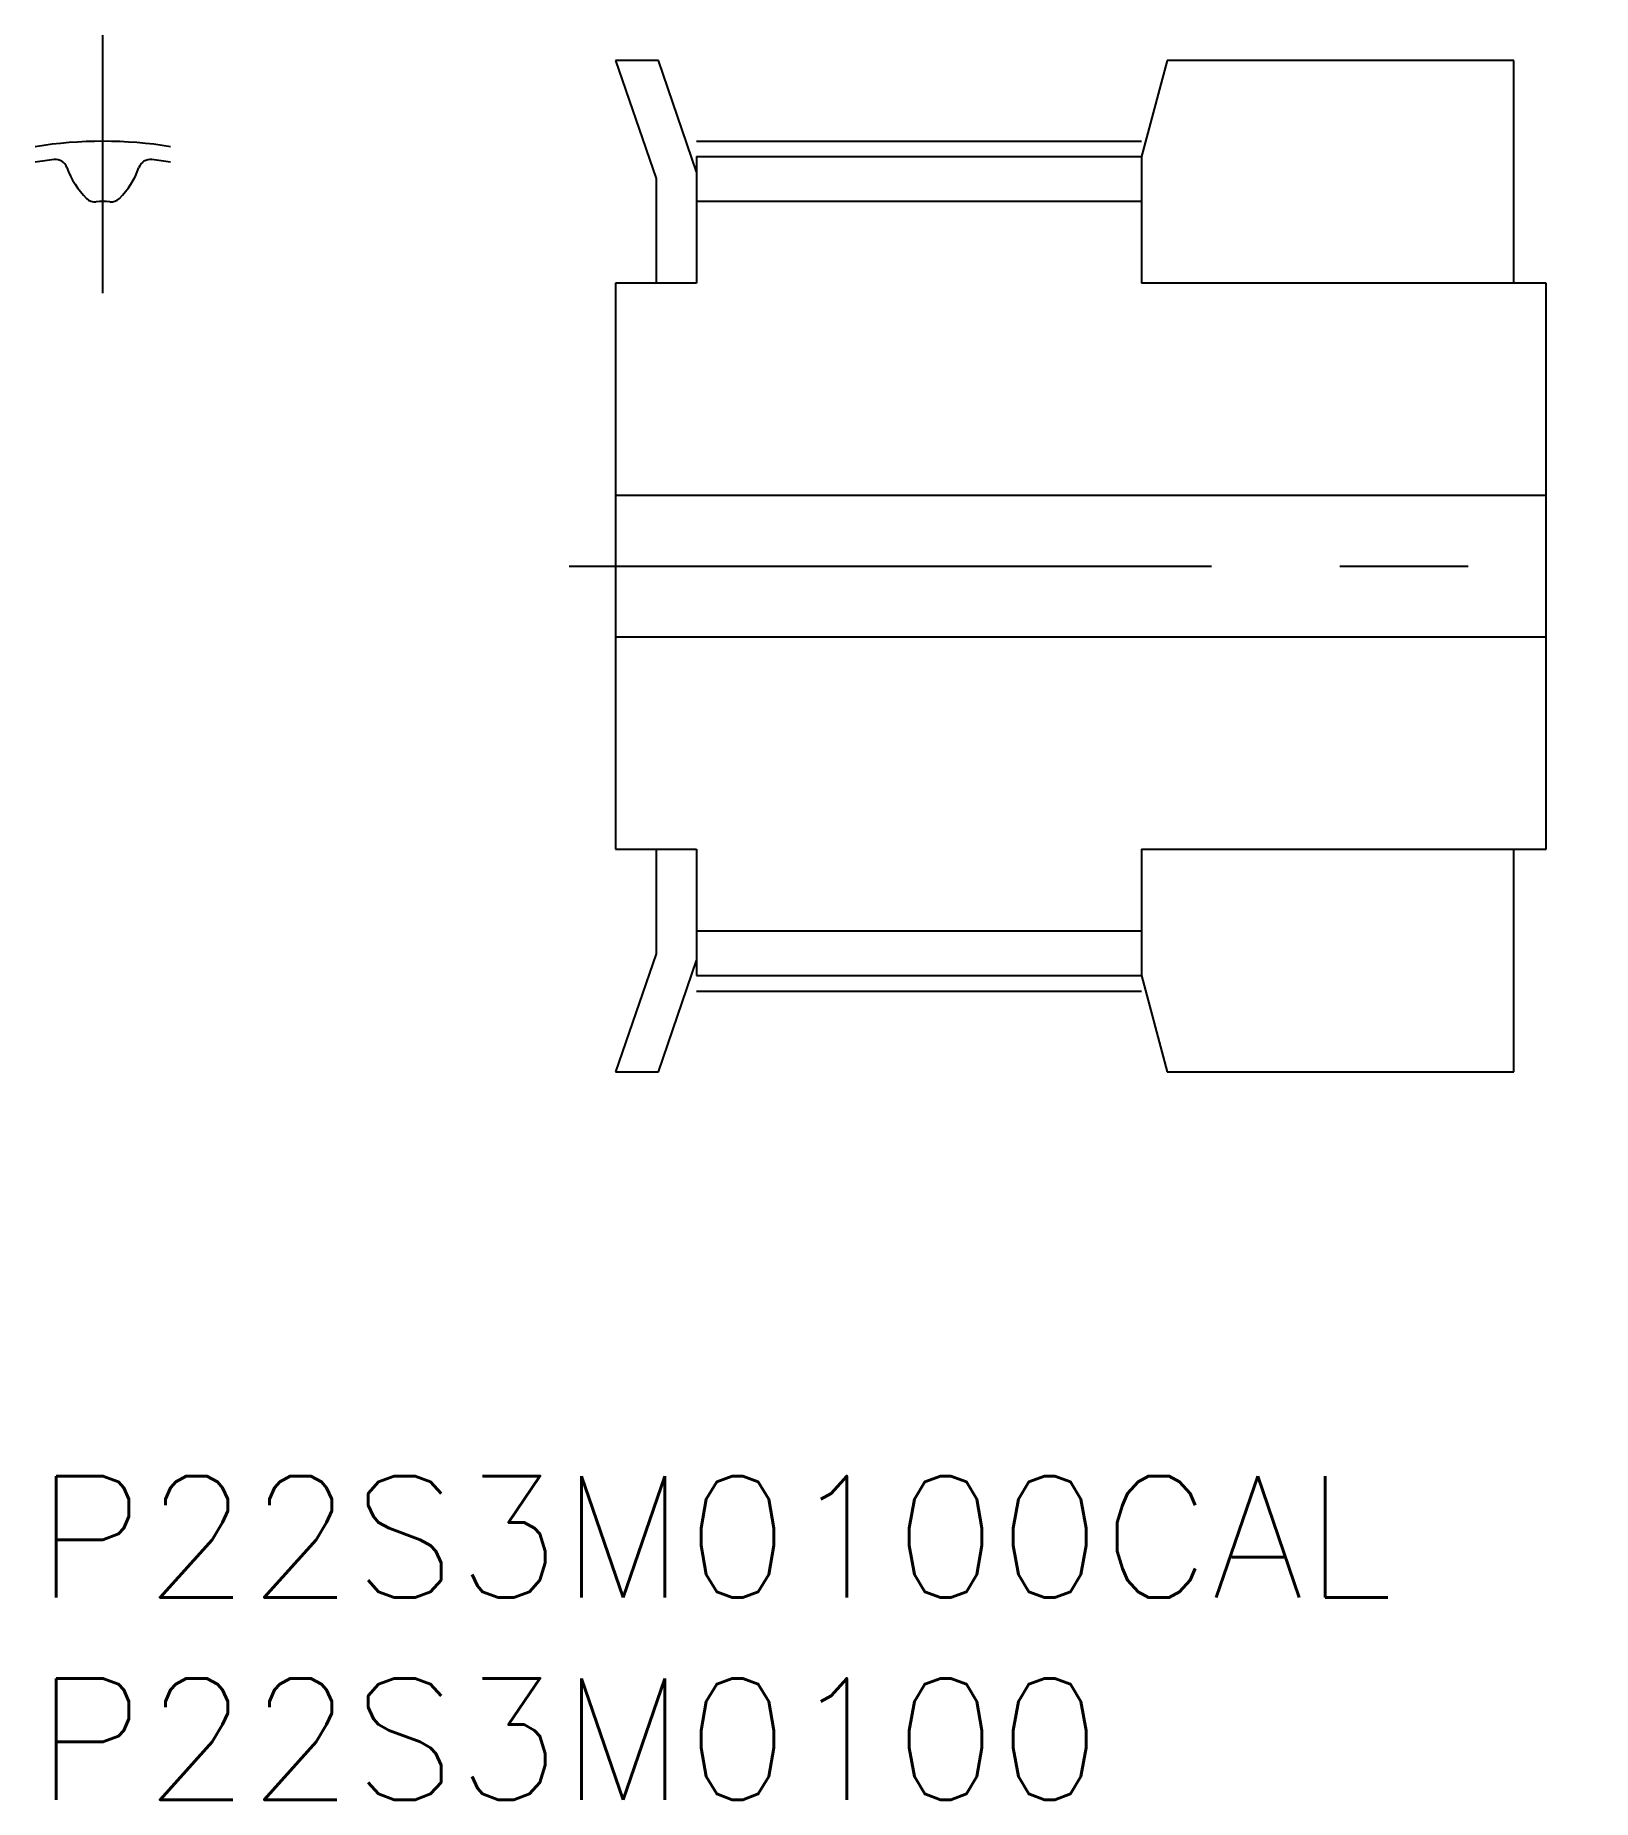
# Model space of a CAD drawing. Extents: x 0 to 38.5, y -8 to 35.6.
import ezdxf

# ---------------------------------------------------------------- set-up
doc = ezdxf.new("R2010")
doc.units = 0
doc.header["$LTSCALE"] = 0.5
doc.linetypes.add('CENTER', pattern=[50.8, 31.75, -6.35, 6.35, -6.35])
for name, color, linetype in [('MSM_CENTER', 1, 'CENTER'), ('MSM_CONTINUOUS', 7, 'CONTINUOUS'), ('MSM_PART_NUMBER', 7, 'CONTINUOUS')]:
    doc.layers.add(name, color=color, linetype=linetype)
doc.styles.get("Standard").update_dxf_attribs({"font": 'txt.shx', "height": 1, "bigfont": 'bigfont.shx'})

# ---------------------------------------------------------------- blocks, each defined once
blk = doc.blocks.new('*U22')
at = {"layer": 'MSM_PART_NUMBER'}
blk.add_text('P22S3M0100CAL', height=3, dxfattribs=at).set_placement((0, -3))
blk = doc.blocks.new('*U23')
at = {"layer": 'MSM_PART_NUMBER'}
blk.add_text('P22S3M0100', height=3, dxfattribs=at).set_placement((0, -8))

msp = doc.modelspace()

# ---------------------------------------------------------------- linework, layer by layer
at = {"layer": 'MSM_CENTER'}
for p, q in [((1.673, 29.252), (1.673, 35.625)), ((16.345, 33.005), (27.345, 33.005)), ((13.195, 22.5), (38.495, 22.5)), ((16.345, 11.995), (27.345, 11.995))]:
    msp.add_line(p, q, dxfattribs=at)
msp.add_arc((1.673, 22.5), 10.505, 80.8386, 99.1614, dxfattribs=at)
at = {"layer": 'MSM_CONTINUOUS'}
for p, q in [((15.402, 35), (14.345, 35)), ((14.345, 35), (15.345, 32.083)), ((16.345, 32.249), (15.402, 35)), ((27.981, 35), (27.345, 32.625)), ((36.545, 35), (27.981, 35)), ((36.545, 29.5), (36.545, 35)), ((16.345, 32.625), (16.345, 29.5)), ((16.345, 32.625), (27.345, 32.625)), ((27.345, 32.625), (27.345, 29.5)), ((15.345, 32.083), (15.345, 29.5)), ((27.345, 31.515), (16.345, 31.515)), ((14.345, 29.5), (14.345, 15.5)), ((16.345, 29.5), (14.345, 29.5)), ((37.345, 29.5), (27.345, 29.5)), ((37.345, 15.5), (37.345, 29.5)), ((37.345, 24.25), (14.345, 24.25)), ((14.345, 20.75), (37.345, 20.75)), ((14.345, 15.5), (16.345, 15.5)), ((15.345, 15.5), (15.345, 12.917)), ((16.345, 15.5), (16.345, 12.375)), ((27.345, 15.5), (27.345, 12.375)), ((27.345, 15.5), (37.345, 15.5)), ((36.545, 10), (36.545, 15.5)), ((16.345, 13.485), (27.345, 13.485)), ((15.345, 12.917), (14.345, 10)), ((15.402, 10), (16.345, 12.751)), ((16.345, 12.375), (27.345, 12.375)), ((27.345, 12.375), (27.981, 10)), ((14.345, 10), (15.402, 10)), ((27.981, 10), (36.545, 10))]:
    msp.add_line(p, q, dxfattribs=at)
for centre, radius, start, end in [((1.673, 22.5), 10.125, 96.8553, 99.5083), ((0.5, 32.255), 0.3, 19.2552, 96.8553), ((2.648, 33.005), 1.975, 199.2552, 225.6808), ((0.698, 33.005), 1.975, 314.3192, 340.7448), ((2.845, 32.255), 0.3, 83.1447, 160.7448), ((1.673, 22.5), 10.125, 80.4917, 83.1447), ((1.477, 31.807), 0.3, 225.6808, 274.9233), ((1.673, 29.54), 1.975, 85.0767, 94.9233), ((1.868, 31.807), 0.3, 265.0767, 314.3192)]:
    msp.add_arc(centre, radius, start, end, dxfattribs=at)

# ---------------------------------------------------------------- block references
for name in ['*U22', '*U23']:
    msp.add_blockref(name, (0, 0), dxfattribs=at)

doc.saveas('drawing.dxf')
